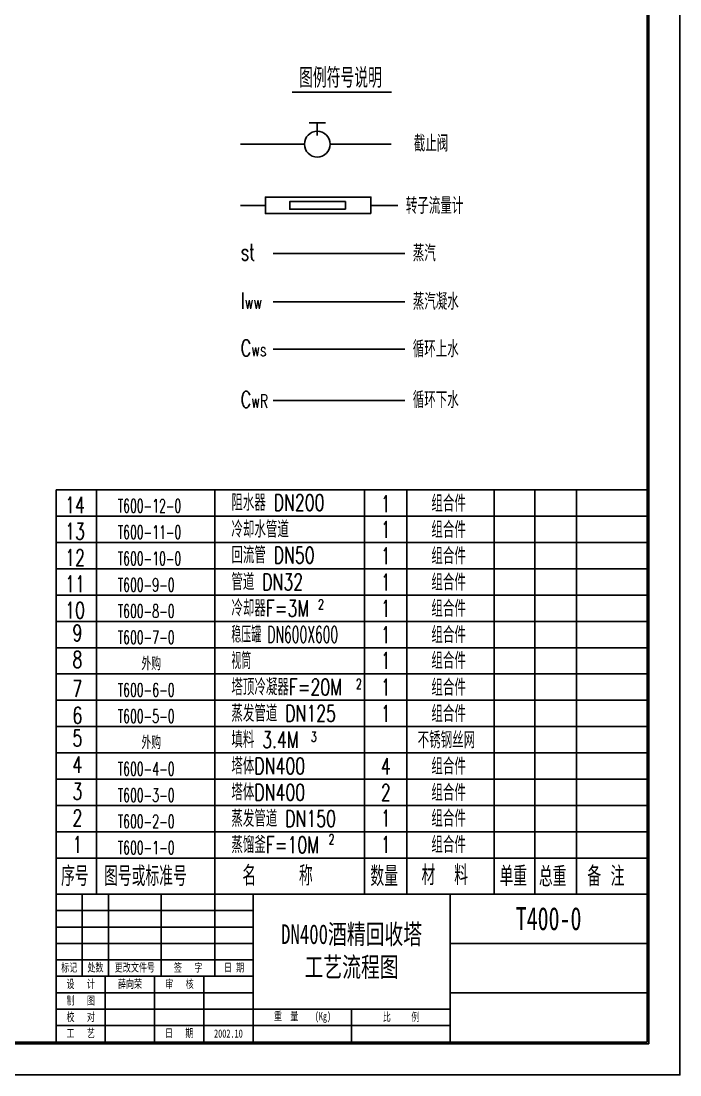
# Model space of a CAD drawing. Extents: x 12493 to 29640, y 0 to 16820.
# Drawn here: x 25627 to 29640, y 0 to 6413 of the extents above; entities that cross this region are included whole.
import ezdxf

# ---------------------------------------------------------------- set-up
doc = ezdxf.new("R2010")
doc.units = 0
doc.header["$LTSCALE"] = 600
doc.layers.get('0').update_dxf_attribs({"color": 2, "linetype": 'CONTINUOUS'})
for name, color, linetype in [('1', 7, 'CONTINUOUS'), ('_TITLE', 4, 'CONTINUOUS'), ('A', 2, 'CONTINUOUS'), ('B', 7, 'CONTINUOUS')]:
    doc.layers.add(name, color=color, linetype=linetype)
doc.styles.add('HZ', font='ROMANS.SHX', dxfattribs={"width": 0.7, "bigfont": 'hztxt.shx'})
doc.styles.add('STYLE1', font='SimSun.ttf', dxfattribs={"width": 0.7, "height": 5})

msp = doc.modelspace()

# ---------------------------------------------------------------- linework, layer by layer
at = {"color": 5}
msp.add_line((25840.34711, 200), (25840.34711, 3560), dxfattribs=at)
at = {"layer": '1', "color": 5}
for p, q in [((25840.34711, 3560), (29440.34711, 3560)), ((25840.34711, 1100), (29440.34711, 1100))]:
    msp.add_line(p, q, dxfattribs=at)
at = {"layer": '1'}
for p, q in [((26085.76917, 3560), (26085.76917, 1100)), ((26807.76917, 3560), (26807.76917, 1100)), ((27719.76917, 3560), (27719.76917, 1100)), ((27977.76917, 3560), (27977.76917, 1100)), ((28509.76917, 3560), (28509.76917, 1100)), ((28755.76917, 3560), (28755.76917, 1100)), ((29009.76917, 3560), (29009.76917, 1100)), ((25840.34711, 3400), (29440.34711, 3400)), ((25840.34711, 3240), (29440.34711, 3240)), ((25840.34711, 3080), (29440.34711, 3080)), ((25840.34711, 2920), (29440.34711, 2920)), ((25840.34711, 2760), (29440.34711, 2760)), ((25840.34711, 2600), (29440.34711, 2600)), ((25840.34711, 2440), (29440.34711, 2440)), ((25840.34711, 2280), (29440.34711, 2280)), ((25840.34711, 2120), (29440.34711, 2120)), ((25840.34711, 1960), (29440.34711, 1960)), ((25840.34711, 1800), (29440.34711, 1800)), ((25840.34711, 1640), (29440.34711, 1640)), ((25840.34711, 1480), (29440.34711, 1480)), ((25840.34711, 1320), (29440.34711, 1320)), ((26000.34711, 1100), (26000.34711, 600)), ((26160.34711, 1100), (26160.34711, 600)), ((26480.34711, 1100), (26480.34711, 600)), ((26807.90389, 1098.42954), (26807.90389, 599.07935)), ((27040.34711, 1100), (27040.34711, 200)), ((28240.34711, 1100), (28240.34711, 200)), ((25840.34711, 1000), (27040.34711, 1000)), ((25840.34711, 900), (27040.34711, 900)), ((25840.34711, 800), (27040.34711, 800)), ((29440.34711, 800), (28240.34711, 800)), ((25840.34711, 700), (27040.34711, 700)), ((25840.34711, 600), (27040.34711, 600)), ((26140.34711, 600), (26140.34711, 200)), ((26440.34711, 600), (26440.34711, 200)), ((26740.34711, 600), (26740.34711, 200)), ((25840.34711, 500), (27040.34711, 500)), ((29440.34711, 500), (28240.34711, 500)), ((25840.34711, 400), (28240.34711, 400)), ((27640.34711, 400), (27640.34711, 200)), ((25840.34711, 300), (28240.34711, 300))]:
    msp.add_line(p, q, dxfattribs=at)
at = {"layer": '_TITLE', "color": 4}
msp.add_lwpolyline([(17760.34711, 0), (29640.34711, 0), (29640.34711, 16820), (17760.34711, 16820)], close=True, dxfattribs=at)
at = {"layer": '_TITLE', "color": 5}
for points in [[(18250.34711, 190), (29450.34711, 190), (29450.34711, 16630), (18250.34711, 16630)], [(18260.34711, 200), (29440.34711, 200), (29440.34711, 16620), (18260.34711, 16620)]]:
    msp.add_lwpolyline(points, close=True, dxfattribs=at)
at = {"layer": 'A'}
for p, q in [((27278.64332, 5981.02805), (27883.47358, 5981.02805)), ((27381.27276, 5793.24061), (27481.79793, 5793.24061)), ((27431.53535, 5717.38359), (27431.53535, 5793.24061))]:
    msp.add_line(p, q, dxfattribs=at)
for points in [[(27758.57414, 5241.22175), (27758.57414, 5341.60251), (27116.0274, 5341.60251), (27116.0274, 5241.22175)], [(27602.70582, 5267.90784), (27602.70582, 5314.91642), (27263.69216, 5314.91642), (27263.69216, 5267.90784)]]:
    msp.add_lwpolyline(points, close=True, dxfattribs=at)
msp.add_circle((27431.53535, 5664.13046), 78.42247, dxfattribs=at)
at = {"layer": 'B'}
for p, q in [((26963.37287, 5664.13046), (27353.11287, 5664.13046)), ((27509.95782, 5664.13046), (27881.22649, 5664.13046)), ((26963.37287, 5291.41213), (27116.0274, 5291.41213)), ((27758.57414, 5291.41213), (27921.77483, 5291.41213)), ((27163.21264, 4999.58569), (27963.91715, 4999.58569)), ((27163.21264, 4704.85907), (27963.91715, 4704.85907)), ((27163.21264, 4416.14725), (27963.91715, 4416.14725)), ((27163.21264, 4103.37609), (27963.91715, 4103.37609))]:
    msp.add_line(p, q, dxfattribs=at)

# ---------------------------------------------------------------- texts
at = {"layer": '1', "style": 'HZ', "width": 0.7}
for s, p in [('14', (25896.17881, 3417.77778)), ('13', (25896.17881, 3257.77778)), ('12', (25896.17881, 3097.77778)), ('11', (25896.17881, 2937.77778)), ('10', (25896.17881, 2777.77778)), ('9', (25940.34711, 2640)), ('8', (25940.34711, 2477.77778)), ('7', (25940.34711, 2300)), ('6', (25940.34711, 2137.77778)), ('5', (25940.34711, 2000)), ('4', (25940.34711, 1837.77778)), ('3', (25940.34711, 1675.55556)), ('2', (25940.34711, 1513.33333)), ('1', (25940.34711, 1351.11111))]:
    msp.add_text(s, height=100, dxfattribs=at).set_placement(p)
at = {"layer": '1', "attachment_point": 5}
for s, insert, char_height, width, style in [('1', (27848.76917, 3475.28862), 100, 258, 'HZ'), ('1', (27848.76917, 3318.42954), 100, 258, 'HZ'), ('1', (27848.76917, 3158.42954), 100, 258, 'HZ'), ('1', (27848.76917, 2998.42954), 100, 258, 'HZ'), ('1', (27848.76917, 2838.42954), 100, 258, 'HZ'), ('1', (27848.76917, 2678.42954), 100, 258, 'HZ'), ('1', (27848.76917, 2521.57046), 100, 258, 'HZ'), ('1', (27848.76917, 2358.42954), 100, 258, 'HZ'), ('1', (27848.76917, 2198.42954), 100, 258, 'HZ'), ('4', (27848.76917, 1878.42954), 100, 258, 'HZ'), ('2', (27848.76917, 1718.42954), 100, 258, 'HZ'), ('1', (27848.76917, 1561.57046), 100, 258, 'HZ'), ('1', (27848.76917, 1401.57046), 100, 258, 'HZ'), ('T400-0', (28840.34711, 950), 140, 1200, 'STYLE1'), ('DN400酒精回收塔\\P工艺流程图', (27640.34711, 750), 120, 1200, 'STYLE1'), ('标记', (25920.65759, 650.69402), 50, 166, 'STYLE1'), ('处数', (26080.07013, 650.69402), 50, 166, 'STYLE1'), ('更改文件号', (26320.41358, 650.69402), 50, 360, 'STYLE1'), ('签   字', (26644.91921, 650.70112), 50, 314, 'STYLE1'), ('日 期', (26924.29538, 650.70112), 50, 220, 'STYLE1'), ('设   计', (25990.40483, 550.66602), 50, 288, 'STYLE1'), ('薛向荣', (26290.40483, 550.66602), 50, 300, 'STYLE1'), ('审   核', (26592.16976, 550.66602), 50, 306, 'STYLE1'), ('制   图', (25990.40483, 449.71473), 50, 288, 'STYLE1'), ('校   对', (25990.40483, 349.48161), 50, 288, 'STYLE1'), ('重  量    (Kg)', (27341.84519, 349.47636), 50, 606, 'STYLE1'), ('比     例', (27942.08102, 350.18854), 50, 596, 'STYLE1'), ('工   艺', (25990.40483, 251.51432), 50, 288, 'STYLE1'), ('日   期', (26590.29471, 251.55797), 50, 306, 'STYLE1'), ('2002.10', (26890.29471, 251.55797), 50, 306, 'STYLE1')]:
    msp.add_mtext(s, dxfattribs=dict(at, insert=insert, char_height=char_height, width=width, style=style))
at = {"layer": 'B', "style": 'HZ'}
for s, height, width, p in [('阻水器 DN200', 100, 0.7, (26908.18979, 3433.14092)), ('组合件', 100, 0.7, (28126.60357, 3427.87398)), ('T600-12-0', 80, 0.6, (26216.65313, 3422.77778)), ('T600-11-0', 80, 0.6, (26216.65313, 3262.77778)), ('冷却水管道', 100, 0.7, (26908.18979, 3270)), ('组合件', 100, 0.7, (28126.60357, 3267.87398)), ('回流管 DN50', 100, 0.7, (26908.18979, 3113.14092)), ('组合件', 100, 0.7, (28126.60357, 3107.87398)), ('T600-10-0', 80, 0.6, (26216.65313, 3102.77778)), ('T600-9-0', 80, 0.6, (26216.65313, 2942.77778)), ('管道 DN32', 100, 0.7, (26908.18979, 2950)), ('组合件', 100, 0.7, (28126.60357, 2947.87398)), ('冷却器F=3M', 100, 0.7, (26908.18979, 2790)), ('2', 60, 0.7, (27436.2321, 2833.3974)), ('组合件', 100, 0.7, (28126.60357, 2787.87398)), ('T600-8-0', 80, 0.6, (26216.65313, 2782.77778)), ('T600-7-0', 80, 0.6, (26216.65313, 2622.77778)), ('稳压罐 DN600X600', 100, 0.55, (26908.18979, 2630)), ('组合件', 100, 0.7, (28126.60357, 2627.87398)), ('视筒', 100, 0.55, (26908.18979, 2470)), ('组合件', 100, 0.7, (28126.60357, 2471.01491)), ('外购', 80, 0.6, (26360.22817, 2462.77778)), ('T600-6-0', 80, 0.6, (26216.65313, 2302.77778)), ('塔顶冷凝器F=20M', 100, 0.7, (26908.18979, 2310)), ('2', 60, 0.7, (27666.53628, 2350.13556)), ('组合件', 100, 0.7, (28126.60357, 2307.87398)), ('蒸发管道 DN125', 100, 0.7, (26908.18979, 2150)), ('组合件', 100, 0.7, (28126.60357, 2147.87398)), ('T600-5-0', 80, 0.6, (26216.65313, 2142.77778)), ('外购', 80, 0.6, (26360.22817, 1982.77778)), ('填料 3.4M', 100, 0.7, (26908.18979, 1990)), ('3', 60, 0.7, (27392.12516, 2027.6892)), ('不锈钢丝网', 100, 0.7, (28042.91037, 1987.87398)), ('塔体DN400', 100, 0.7, (26908.18979, 1830)), ('组合件', 100, 0.7, (28126.60357, 1827.87398)), ('T600-4-0', 80, 0.6, (26216.65313, 1822.77778)), ('T600-3-0', 80, 0.6, (26216.65313, 1662.77778)), ('塔体DN400', 100, 0.7, (26908.18979, 1670)), ('组合件', 100, 0.7, (28126.60357, 1667.87398)), ('蒸发管道 DN150', 100, 0.7, (26908.18979, 1510)), ('组合件', 100, 0.7, (28126.60357, 1511.01491)), ('T600-2-0', 80, 0.6, (26216.65313, 1502.77778)), ('T600-1-0', 80, 0.6, (26216.65313, 1342.77778)), ('蒸馏釜F=10M', 100, 0.7, (26908.18979, 1350)), ('2', 60, 0.7, (27499.98699, 1404.54071)), ('组合件', 100, 0.7, (28126.60357, 1351.01491)), ('  名    称', 120, 0.7, (26860.17416, 1152.07914)), ('材  料', 120, 0.7, (28066.34711, 1154.66667)), ('序号', 120, 0.7, (25870.87921, 1149.36453)), ('图号或标准号', 120, 0.7, (26132.7489, 1149.36455)), ('数量', 120, 0.7, (27755.1291, 1149)), ('单重', 120, 0.7, (28541.12903, 1148.66667)), ('总重', 120, 0.7, (28781.12903, 1146.95205)), ('备 注', 120, 0.7, (29076.34711, 1148.66667))]:
    msp.add_text(s, height=height, dxfattribs=dict(at, width=width)).set_placement(p)
at = {"layer": 'B', "attachment_point": 1, "style": 'HZ'}
for s, insert, char_height in [('图例符号说明', (27320.84966, 6127.39507), 120), ('截止阀', (28019.20842, 5718.3867), 100), ('转子流量计', (27971.04574, 5339.45245), 100), ('st', (26965.64994, 5056.7555), 100), ('蒸汽', (28013.18806, 5050.74063), 100), ('I\\H80;ww', (26965.64994, 4762.02888), 100), ('蒸汽凝水', (28013.18806, 4756.01401), 100), ('C\\H80;ws', (26965.64994, 4473.31705), 100), ('循环上水', (28013.18806, 4467.30218), 100), ('C\\H80;wR', (26965.64994, 4160.54589), 100), ('循环下水', (28013.18806, 4157.67194), 100)]:
    msp.add_mtext(s, dxfattribs=dict(at, insert=insert, char_height=char_height))

doc.saveas('drawing.dxf')
